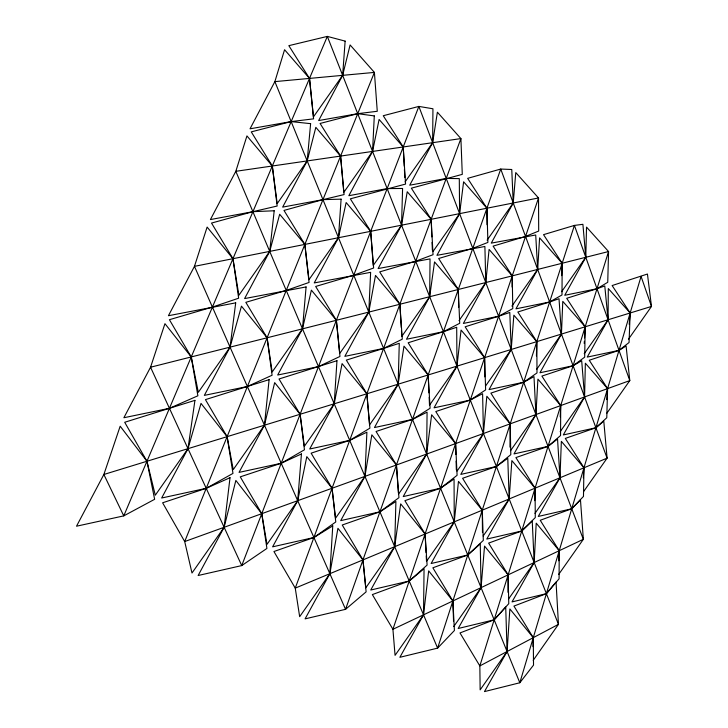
<?xml version="1.0" encoding="UTF-8"?>
<svg xmlns="http://www.w3.org/2000/svg" width="728" height="728" viewBox="0 0 728 728"><rect width="100%" height="100%" fill="white"/><g stroke="black" fill="none" stroke-linecap="round" stroke-linejoin="round"><path stroke-width="1.09" d="M507.962 592.31L508.135 574.847L488.634 543.106L521.758 530.985L532.241 521.03L534.17 562.544L512.021 601.91L546.4 593.666L559.086 578.796L559.222 550.705L540.231 520.265L571.744 508.763L580.462 499.781L583.346 539.312L558.695 574.401M509.964 447.129L510.201 423.842L490.89 393.111L523.669 382.236L533.988 376.613L535.935 414.541L514.004 453.917L548.038 446.382L557.539 439.039L559.978 477.786L538.274 516.452L571.744 508.763L583.474 496.423L583.965 467.785L565.31 438.411L595.913 427.755L603.785 421.166L607.097 458.149L583.674 491.491M512.112 287.069L512.23 275.866L493.102 246.119L525.534 236.445L538.693 231.058L538.529 197.961L515.77 172.582L513.231 202.985L491.264 243.125L535.708 234.989L537.673 269.442L515.952 308.836L549.64 301.984L559.013 298.717L561.452 334.07L539.958 372.754L573.1 365.72L581.69 360.751L584.584 396.951L563.317 434.935L595.913 427.755L606.779 417.745L607.589 388.625L589.252 360.251L619 350.377L626.089 345.991L629.784 380.598L606.915 413.149M536.427 355.928L536.809 341.632L517.836 312.003L549.64 301.984L561.998 294.958L562.18 263.254L543.534 234.653L574.419 225.416L582.9 224.306L585.794 257.284L564.728 295.286L597.015 288.734L604.777 285.94L608.08 319.765L587.232 357.093L619 350.377L629.056 342.506L630.166 312.985L612.13 285.549L647.438 274.028L651.487 306.442L628.473 339.193M534.707 500.673L535.062 488.17L515.906 457.584L548.038 446.382L560.56 435.517L560.715 405.578L541.896 376.076L573.1 365.72L584.684 357.166L585.194 326.781L566.702 298.298L597.015 288.734L607.744 282.291L608.562 251.533L586.531 227.1L585.794 257.284L561.625 291.691M532.996 646.646L533.269 637.673L513.932 606.087L546.4 593.666L556.046 582.072L558.467 624.351L533.205 660.314M561.67 275.675L562.18 263.254L539.594 237.856L537.673 269.442L511.911 306.106M560.214 416.844L560.715 405.578L537.919 379.124L535.935 414.541L510.574 450.641M558.74 560.778L559.222 550.705L536.217 523.159L534.17 562.544L508.535 599.035M584.229 343.489L584.356 341.259M584.548 337.919L585.194 326.781L562.78 301.374L561.452 334.07L536.691 369.305M583.346 477.786L583.965 467.785L561.352 441.341L559.978 477.786L534.962 513.395M606.761 399.617L607.589 388.625L585.358 363.217L584.584 396.951L560.16 431.704M629.192 324.279L630.166 312.985L608.299 288.543L608.08 319.765L584.229 353.708M405.077 181.927L432.641 142.697L437.392 112.203L460.906 138.584L462.28 174.365L411.365 188.179L431.167 219.301L433.042 254.7L415.715 261.225L379.707 271.899L399.863 304.249L402.293 339.184L383.583 348.421L346.337 360.105L366.866 393.775L369.915 428.155L349.695 440.376L311.129 453.171L332.05 488.26L335.553 518.181L364.928 476.376L371.826 434.834L396.432 464.983L398.944 497.661L379.925 511.802L342.233 525.006L362.972 559.905L365.774 587.833L394.685 546.683L400.682 503.885L425.088 534.015L427.099 565.083L409.218 581.017L372.354 594.585L392.92 629.292L395.058 655.355L423.523 614.832L428.665 570.87L452.88 600.955L454.418 630.503L437.619 648.12L399.872 657.302L423.523 614.832L424.051 568.705L409.218 581.017L370.752 590.026L394.685 546.683L395.905 501.483L379.925 511.802L340.713 520.629L364.928 476.376L366.894 432.186L349.695 440.376L309.709 448.994L334.216 403.794L342.078 363.618L366.866 393.775L369.56 424.879L398.152 384.175L403.995 346.155L428.155 374.975L430.102 408.262L412.503 419.392L376.067 431.476L396.432 464.983L398.389 493.02M433.087 251.378L459.605 213.65L463.609 181.8L486.941 208.217L487.897 242.424L472.79 248.348L438.656 258.495L458.285 289.489L459.714 323.287L443.416 331.686L408.162 342.761L428.155 374.975L428.956 392.883M487.105 240.167L513.231 202.985L511.766 169.497L500.746 169.051L467.649 178.351L486.941 208.217L487.023 224.743M459.013 320.648L485.785 282.546L489.08 249.431L512.23 275.866L512.794 308.59L498.598 316.252L465.156 326.781L484.62 357.648L485.621 389.908L470.297 400.072L435.79 411.529L455.61 443.579L457.093 475.302L440.549 488.215L404.895 500.673L425.088 534.015L426.053 552.588M398.471 494.148L426.635 454.063L431.631 414.778L455.61 443.579L455.919 454.518M485.476 386.122L511.22 349.486L513.841 315.179L536.809 341.632L537 372.927L523.669 382.236L489.043 389.607L511.22 349.486L509.791 312.458L498.598 316.252L463.363 323.441L485.785 282.546L484.894 246.483L436.927 255.337L459.605 213.65L459.295 178.615L446.228 178.433L409.709 185.212L432.641 142.697L432.942 108.772L418.864 106.415L383.256 115.725L403.221 146.974L405.569 184.066L350.35 198.826L370.679 231.322L373.628 267.995L353.753 275.202L315.661 286.459L336.363 320.293L339.739 353.435L368.787 312.103L375.502 275.439L399.863 304.249L401.274 327.509M457.048 471.098L483.447 433.515L486.832 396.26L510.201 423.842L510.801 454.645L496.405 466.475L462.599 478.278L482.264 510.182L483.31 540.404L467.758 554.991L432.86 567.804L452.88 600.955L453.544 620.984M483.165 535.981L509.172 498.962L511.866 460.606L535.062 488.17L535.28 517.59L521.758 530.985L486.777 539.075L509.172 498.962L507.771 458.267L496.405 466.475L460.797 474.401L483.447 433.515L482.6 393.702L470.297 400.072L434.052 407.817L456.957 366.139L461.061 330.066L484.62 357.648L484.757 376.867M453.726 626.544L481.062 587.642L484.539 546.082L508.135 574.847L508.772 603.658L494.166 619.81L459.987 632.941L479.843 665.92L480.152 689.853L507.088 651.515L509.864 608.945L533.269 637.673L533.524 665.119L519.819 682.764L484.466 691.6L507.088 651.515L505.714 607.006L494.166 619.81L458.185 628.501L481.062 587.642L480.262 543.934L467.758 554.991L431.113 563.518L454.254 521.858L458.476 481.39L482.264 510.182L482.473 532.45M401.474 330.831L401.811 336.372L429.675 296.724L434.543 261.916L458.285 289.489L458.704 307.298M426.226 555.874L426.508 561.334L454.254 521.858L454.054 479.015L440.549 488.215L403.221 496.569L426.635 454.063L427.072 412.166L412.503 419.392L374.474 427.545L398.152 384.175L399.281 343.307L383.583 348.421L344.826 356.365L368.787 312.103L370.634 272.336L314.232 282.928L338.474 237.719L346.137 202.539L370.679 231.322L373.255 265.438L401.547 225.189L407.234 191.746L431.167 219.301L431.85 236.9M404.24 166.139L403.221 146.974L379.097 119.456L372.554 151.433L348.839 195.705L387.159 188.588L402.584 188.47L401.547 225.189L378.114 268.568L430.039 258.895L429.675 296.724L406.506 339.239L443.416 331.686L456.702 327.272L456.957 366.139L429.511 405.196L429.156 397.361M404.413 169.524L404.832 177.414M432.059 242.406L432.359 250.104M456.101 461.079L456.338 469.824M374.292 115.907L372.554 151.433L343.825 192.31L340.577 156.083L320.083 123.46L357.721 113.686L377.268 111.284L374.41 72.409L350.104 44.945L342.642 75.348L318.655 120.557L357.721 113.686L374.292 115.907M332.751 525.889L329.857 573.71L305.077 618.873L345.554 609.327L366.12 591.855L362.972 559.905L337.929 528.31L329.857 573.71L299.663 616.68L295.25 588.133L273.937 551.515L313.904 537.501L332.751 525.889M336.964 360.706L334.216 403.794L304.368 446.273L300.109 414.268L279.015 378.988L336.964 360.706M341.095 199.154L338.474 237.719L308.963 279.716L304.859 244.408L283.984 210.419L322.959 199.636L344.071 194.585L340.577 156.083L315.834 127.336L307.189 160.934L282.655 207.116L322.959 199.636L341.095 199.154M345.136 41.114L342.642 75.348L313.459 116.871L309.5 78.415L288.834 45.664L327.336 36.4L345.136 41.114M301.447 453.944L297.697 500.691L272.609 546.837L313.904 537.501L335.772 521.958L332.05 488.26L306.806 456.647L297.697 500.691L266.994 544.371L261.762 513.686L240.267 476.849L281.208 463.263L301.447 453.944M306.088 286.932L302.493 328.838L277.686 375.02L318.482 366.621L339.967 356.447L336.363 320.293L311.375 290.135L302.493 328.838L272.154 372.017L267.094 337.783L245.827 302.329L286.24 290.436L309.063 282.446L304.859 244.408L279.679 214.269L269.715 251.388L244.608 298.58L306.088 286.932M310.619 123.66L307.189 160.934L277.195 203.603L272.308 166.002L251.26 131.877L291.164 121.594L313.577 118.846L309.5 78.415L284.575 49.722L274.875 81.618L250.032 128.811L291.164 121.594L310.619 123.66M269.114 379.643L264.446 425.207L239.048 472.39L281.208 463.263L304.45 449.786L300.109 414.268L274.665 382.628L264.446 425.207L233.233 469.624L227.109 436.664L205.442 399.627L269.114 379.643M274.201 210.774L269.715 251.388L238.875 295.277L232.96 258.695L211.52 223.068L252.916 211.684L277.159 206.033L272.308 166.002L246.938 135.909L235.826 171.308L210.41 219.565L252.916 211.684L274.201 210.774M230.012 477.705L224.133 527.29L198.134 575.511L241.741 565.583L266.912 548.439L261.762 513.686L235.854 480.444L224.133 527.29L191.992 573.027L184.703 541.55L162.617 502.793L206.224 488.324L230.012 477.705M235.699 302.857L230.057 347.138L204.341 395.386L247.393 386.504L272.09 375.239L267.094 337.783L241.459 306.151L230.057 347.138L198.307 392.319L191.246 356.938L169.406 319.701L212.412 307.089L238.648 298.198L232.96 258.695L207.125 227.081L194.458 266.348L168.432 315.715L235.699 302.857M194.94 400.355L187.997 448.666L161.662 498.016L206.224 488.324L232.978 473.409L227.109 436.664L201.01 403.403L187.997 448.666L155.282 495.213L146.956 461.261L124.697 422.276L194.94 400.355M641.077 276.413L519.819 682.764L274.875 81.618L374.41 72.409L184.703 541.55L629.784 380.598L574.419 225.416L437.619 648.12L235.826 171.308L460.906 138.584L295.25 588.133L607.097 458.149L500.746 169.051L345.554 609.327L194.458 266.348L538.529 197.961L392.92 629.292L583.346 539.312L418.864 106.415L241.741 565.583L150.55 367.221L164.947 323.678L191.246 356.938L197.88 395.795L169.442 408.308L123.878 417.736L150.55 367.221L608.562 251.533L479.843 665.92L558.467 624.351L327.336 36.4L123.769 515.879L76.513 526.207L103.867 474.483L120.184 426.199L146.956 461.261L154.636 499.299L123.769 515.879L103.867 474.483L651.487 306.442L641.077 276.413"/></g></svg>
